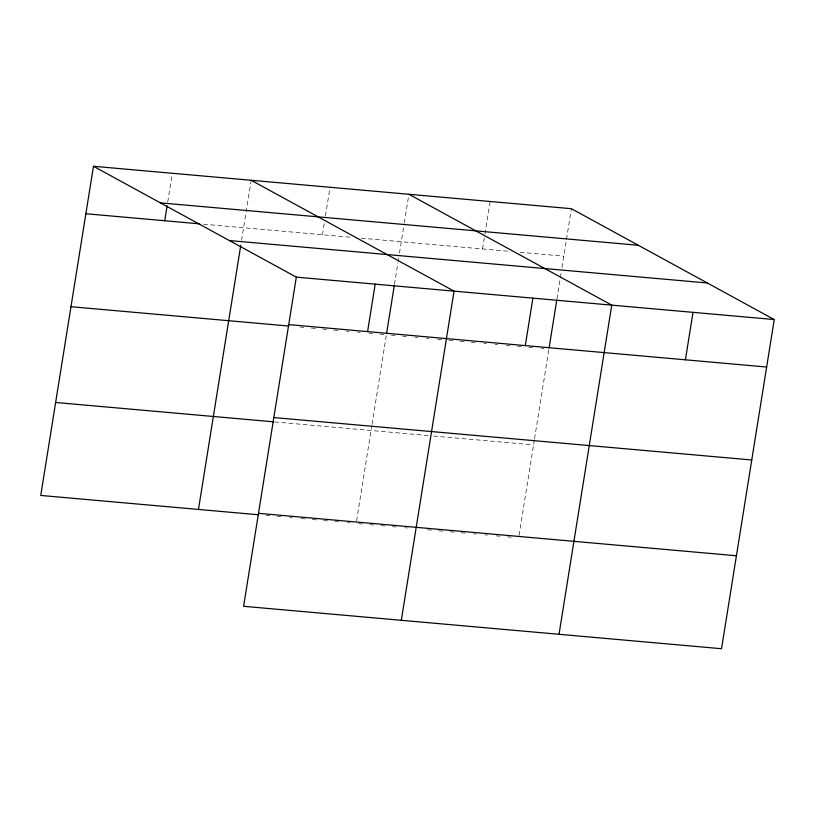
<?xml version="1.0" encoding="UTF-8"?>
<svg xmlns="http://www.w3.org/2000/svg" width="815" height="815" viewBox="0 0 815 815"><rect width="100%" height="100%" fill="white"/><g stroke="black" fill="none" stroke-linecap="round" stroke-linejoin="round"><path stroke-width="0.61" stroke-dasharray="4.08 3.06" d="M167.727 202.008L171.934 175.775M241.576 240.303L251.183 180.278M322.445 234.74L324.441 222.251M325.44 216.006L330.044 187.277M356.583 520.928L371.864 425.501M372.068 424.258L386.412 334.7M394.46 284.455L397.883 263.102M398.077 261.839L398.688 258.07M399.493 253.047L404.097 224.257M404.301 223.004L408.906 194.276M482.541 248.952L484.742 235.209M484.945 233.966L490.151 201.488M519.073 535.353L534.355 439.927M534.559 438.684L548.903 349.126M556.951 298.881L560.17 278.781M560.374 277.518L561.178 272.495M561.983 267.473L571.397 208.701M203.526 224.186L349.981 237.185M361.249 238.184L508.794 251.285M520.041 252.283L563.797 256.165M300.042 327.039L303.801 327.365M311.31 328.038L316.312 328.486M322.577 329.036L327.579 329.484M333.834 330.034L338.846 330.483M346.355 331.145L348.861 331.369M357.622 332.143L360.128 332.367M368.889 333.152L372.638 333.478M380.147 334.15L383.906 334.476M391.414 335.148L395.163 335.474M402.661 336.147L406.41 336.473M415.161 337.257L417.657 337.471M426.408 338.256L428.904 338.47M437.655 339.254L442.657 339.692M448.902 340.252L453.904 340.69M460.159 341.251L465.151 341.689M471.406 342.249L475.155 342.575M483.906 343.36L486.402 343.573M495.153 344.358L497.659 344.572M506.4 345.356L510.159 345.682M517.657 346.355L521.406 346.681M528.904 347.353L532.653 347.679M541.405 348.463L543.9 348.677M274.686 421.926L428.568 435.587M433.57 436.025L533.56 444.898M266.057 515.437L269.816 515.773M277.324 516.435L281.073 516.771M289.834 517.545L292.341 517.769M301.102 518.554L306.114 518.992M312.369 519.552L317.371 519.99M323.637 520.551L328.639 520.999M334.904 521.549L338.653 521.885M347.414 522.659L349.92 522.884M358.681 523.658L362.43 523.994M369.929 524.656L373.678 524.992M381.176 525.655L384.924 525.991M392.423 526.653L396.182 526.989M404.923 527.763L407.429 527.988M427.427 529.76L432.429 530.208M438.674 530.759L443.676 531.207M449.921 531.757L454.923 532.205M461.178 532.755L466.17 533.204M473.678 533.866L476.174 534.09M484.925 534.864L487.421 535.088M496.172 535.863L499.921 536.199M507.419 536.861L511.168 537.197"/><path stroke-width="1.22" d="M93.47 166.28L296.324 277.141L243.604 606.299L721.53 648.72L774.25 319.562L571.397 208.701L93.47 166.28L40.75 495.439L258.549 514.774M164.732 220.743L167.126 205.757M198.463 509.436L240.771 245.335M367.585 331.603L375.185 284.14M386.605 333.447L394.256 285.708M401.316 620.297L454.047 291.138L251.183 180.278M525.298 345.601L532.898 298.137M549.106 347.873L556.747 300.134M559.029 634.294L611.759 305.136L408.906 194.276M685.405 359.812L693.005 312.349M160.412 202.864L638.339 245.284M85.87 213.744L199.777 223.86M229.382 240.557L707.308 282.978M296.324 277.141L774.25 319.562M288.724 324.604L766.65 367.025M70.976 306.705L288.775 326.041M273.84 417.565L751.756 459.986M55.644 402.478L273.433 421.813M258.498 513.338L736.414 555.759"/></g></svg>
